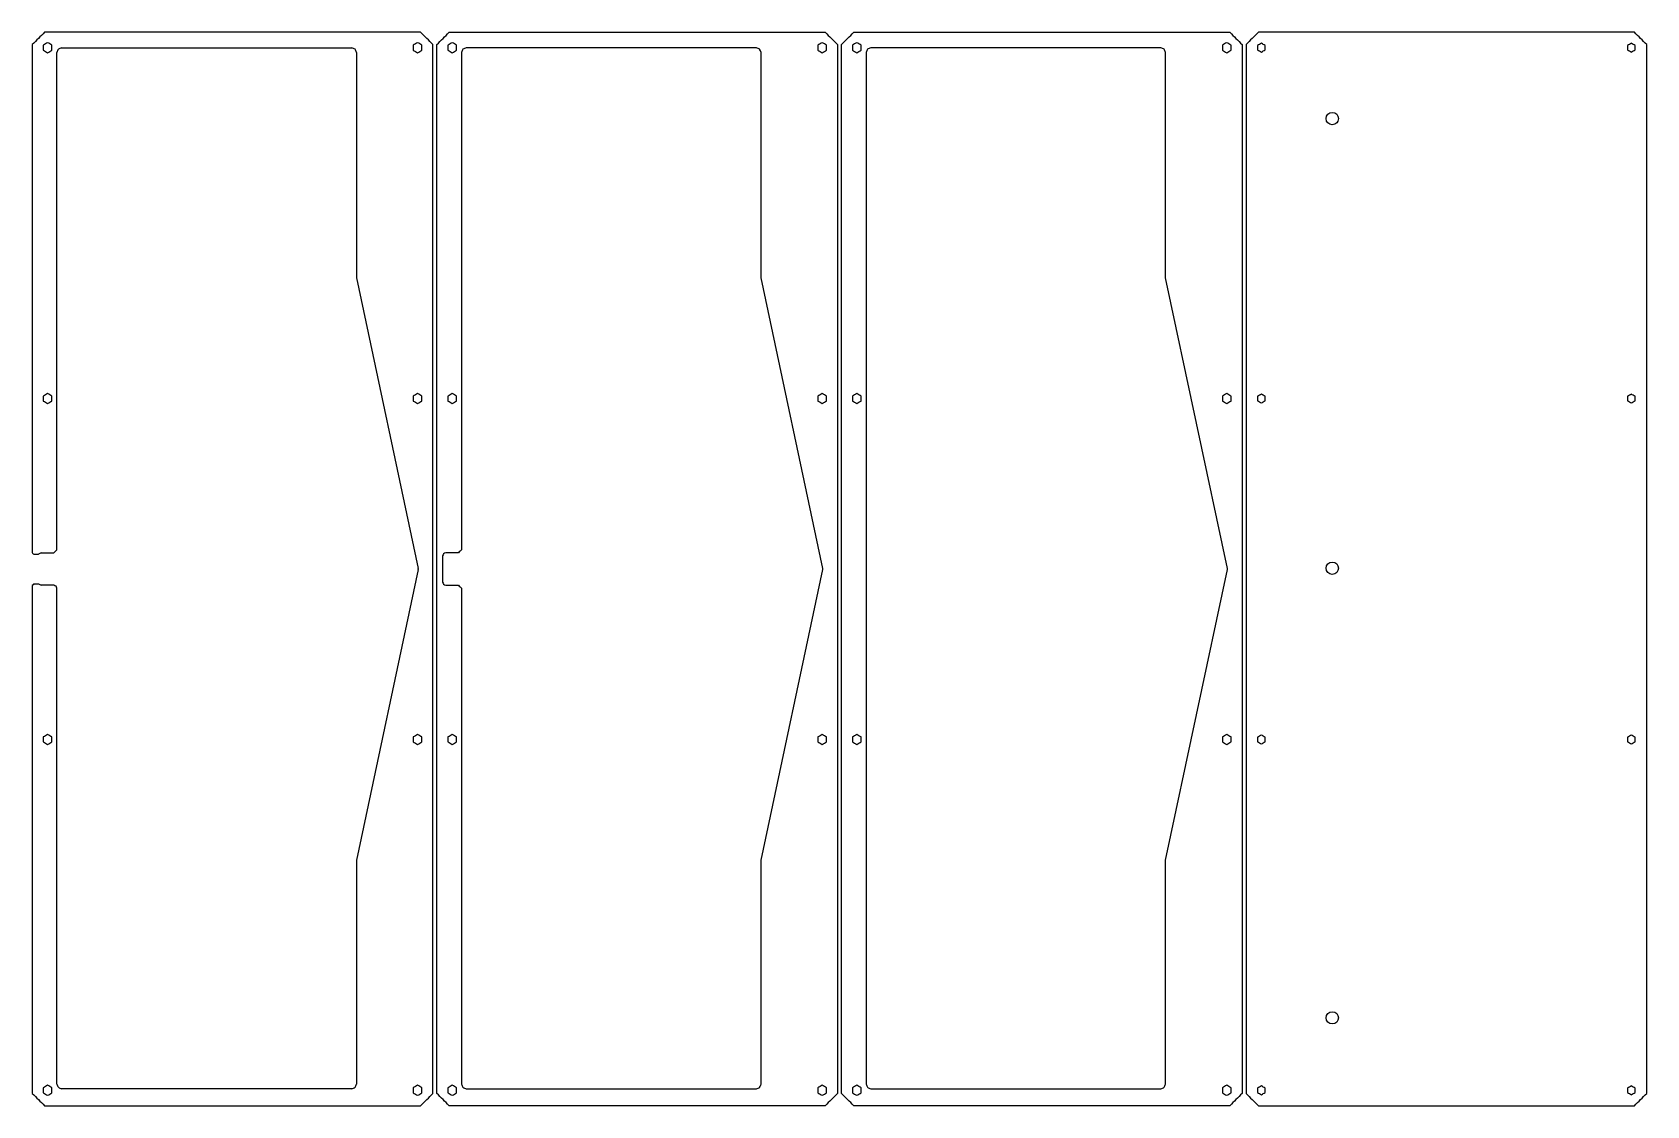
# Model space of a CAD drawing. Header units: millimetres. Extents: x 1 to 920, y 18 to 366.
# Drawn here: x 396 to 920, y 18 to 366 of the extents above; entities that cross this region are included whole.
import ezdxf

# ---------------------------------------------------------------- set-up
doc = ezdxf.new("R2010")
doc.units = ezdxf.units.MM
doc.layers.get('0').update_dxf_attribs({"linetype": 'CONTINUOUS'})

msp = doc.modelspace()

# ---------------------------------------------------------------- linework, layer by layer
for p, q in [((395.63, 362.4), (395.63, 197.35)), ((521.88, 366.4), (399.63, 366.4)), ((525.88, 21.6), (525.88, 362.4)), ((527.15, 21.6), (527.15, 362.4)), ((527.15, 21.6), (527.15, 362.4)), ((531.15, 366.4), (653.4, 366.4)), ((531.15, 366.4), (653.4, 366.4)), ((657.4, 362.4), (657.4, 21.6)), ((657.4, 362.4), (657.4, 21.6)), ((658.66, 21.6), (658.66, 362.4)), ((662.66, 366.4), (784.91, 366.4)), ((662.66, 366.4), (784.91, 366.4)), ((788.91, 362.4), (788.91, 21.6)), ((788.91, 362.4), (788.91, 21.6)), ((790.18, 362.4), (790.18, 21.6)), ((916.43, 366.4), (794.18, 366.4)), ((920.43, 21.6), (920.43, 362.4)), ((403.66, 198.28), (403.66, 359.87)), ((405.16, 361.37), (499.5, 361.37)), ((501, 359.87), (501, 286.84)), ((535.18, 359.87), (535.18, 198.28)), ((535.18, 359.87), (535.18, 198.28)), ((631.02, 361.37), (536.68, 361.37)), ((631.02, 361.37), (536.68, 361.37)), ((632.52, 286.83), (632.52, 359.87)), ((632.52, 286.83), (632.52, 359.87)), ((666.69, 359.87), (666.69, 198.28)), ((666.69, 359.87), (666.69, 198.28)), ((762.53, 361.37), (668.19, 361.37)), ((762.53, 361.37), (668.19, 361.37)), ((764.03, 286.83), (764.03, 359.87)), ((764.03, 286.83), (764.03, 359.87)), ((501.02, 286.63), (521.09, 192.21)), ((652.61, 192.21), (632.54, 286.63)), ((652.61, 192.21), (632.54, 286.63)), ((784.12, 192.21), (764.05, 286.63)), ((784.12, 192.21), (764.05, 286.63)), ((396.13, 196.85), (397.67, 196.85)), ((398.49, 197.28), (402.66, 197.28)), ((529.01, 196.27), (529.01, 196.2)), ((529.01, 196.27), (529.01, 196.2)), ((529.01, 196.2), (529.01, 187.8)), ((529.01, 196.2), (529.01, 187.8)), ((534.18, 197.28), (530.01, 197.28)), ((534.18, 197.28), (530.01, 197.28)), ((666.69, 198.28), (666.69, 185.72)), ((521.09, 191.79), (501.02, 97.37)), ((632.54, 97.37), (652.61, 191.79)), ((632.54, 97.37), (652.61, 191.79)), ((764.05, 97.37), (784.12, 191.79)), ((764.05, 97.37), (784.12, 191.79)), ((395.63, 186.65), (395.63, 21.6)), ((396.13, 187.15), (397.67, 187.15)), ((402.66, 186.73), (398.49, 186.73)), ((403.66, 24.63), (403.66, 185.73)), ((529.01, 187.8), (529.01, 187.72)), ((529.01, 187.8), (529.01, 187.72)), ((530.01, 186.72), (534.18, 186.72)), ((530.01, 186.72), (534.18, 186.72)), ((535.18, 185.72), (535.18, 24.63)), ((535.18, 185.72), (535.18, 24.63)), ((666.69, 185.72), (666.69, 24.63)), ((666.69, 185.72), (666.69, 24.63)), ((501, 97.17), (501, 24.63)), ((632.52, 24.63), (632.52, 97.16)), ((632.52, 24.63), (632.52, 97.16)), ((764.03, 24.63), (764.03, 97.16)), ((764.03, 24.63), (764.03, 97.16)), ((499.5, 23.13), (405.16, 23.13)), ((536.68, 23.13), (631.02, 23.13)), ((536.68, 23.13), (631.02, 23.13)), ((668.19, 23.13), (762.53, 23.13)), ((668.19, 23.13), (762.53, 23.13)), ((399.63, 17.6), (521.88, 17.6)), ((653.4, 17.6), (531.15, 17.6)), ((653.4, 17.6), (531.15, 17.6)), ((784.91, 17.6), (662.66, 17.6)), ((784.91, 17.6), (662.66, 17.6)), ((794.18, 17.6), (916.43, 17.6))]:
    msp.add_line(p, q)
for centre in [(818.23, 338.35), (818.23, 192.25), (818.23, 46.15)]:
    msp.add_circle(centre, 2)
for points in [[(399.63, 366.4), (398.3, 365.07), (396.97, 363.73), (395.63, 362.4)], [(400.63, 363.03), (400.16, 362.76), (399.69, 362.49), (399.22, 362.22)], [(399.22, 362.22), (399.22, 361.67), (399.22, 361.13), (399.22, 360.59)], [(402.04, 362.22), (401.57, 362.49), (401.1, 362.76), (400.63, 363.03)], [(402.04, 360.59), (402.04, 361.13), (402.04, 361.67), (402.04, 362.22)], [(520.88, 363.03), (520.41, 362.76), (519.94, 362.49), (519.47, 362.22)], [(519.47, 362.22), (519.47, 361.67), (519.47, 361.13), (519.47, 360.59)], [(522.29, 362.22), (521.82, 362.49), (521.35, 362.76), (520.88, 363.03)], [(525.88, 362.4), (524.55, 363.73), (523.22, 365.07), (521.88, 366.4)], [(522.29, 360.59), (522.29, 361.13), (522.29, 361.67), (522.29, 362.22)], [(527.15, 362.4), (528.48, 363.73), (529.81, 365.07), (531.15, 366.4)], [(532.15, 363.02), (531.68, 362.75), (531.21, 362.48), (530.74, 362.21)], [(532.15, 363.02), (531.68, 362.75), (531.21, 362.48), (530.74, 362.21)], [(530.74, 362.21), (530.74, 361.67), (530.74, 361.13), (530.74, 360.59)], [(530.74, 362.21), (530.74, 361.67), (530.74, 361.13), (530.74, 360.59)], [(533.55, 362.21), (533.09, 362.48), (532.62, 362.75), (532.15, 363.02)], [(533.55, 362.21), (533.09, 362.48), (532.62, 362.75), (532.15, 363.02)], [(533.55, 360.59), (533.55, 361.13), (533.55, 361.67), (533.55, 362.21)], [(533.55, 360.59), (533.55, 361.13), (533.55, 361.67), (533.55, 362.21)], [(652.4, 363.02), (651.93, 362.75), (651.46, 362.48), (650.99, 362.21)], [(652.4, 363.02), (651.93, 362.75), (651.46, 362.48), (650.99, 362.21)], [(650.99, 362.21), (650.99, 361.67), (650.99, 361.13), (650.99, 360.59)], [(650.99, 362.21), (650.99, 361.67), (650.99, 361.13), (650.99, 360.59)], [(653.8, 362.21), (653.34, 362.48), (652.87, 362.75), (652.4, 363.02)], [(653.8, 362.21), (653.34, 362.48), (652.87, 362.75), (652.4, 363.02)], [(653.4, 366.4), (654.73, 365.07), (656.06, 363.73), (657.4, 362.4)], [(653.4, 366.4), (654.73, 365.07), (656.06, 363.73), (657.4, 362.4)], [(653.8, 360.59), (653.8, 361.13), (653.8, 361.67), (653.8, 362.21)], [(653.8, 360.59), (653.8, 361.13), (653.8, 361.67), (653.8, 362.21)], [(658.66, 362.4), (660, 363.73), (661.33, 365.07), (662.66, 366.4)], [(663.66, 363.02), (663.19, 362.75), (662.72, 362.48), (662.26, 362.21)], [(663.66, 363.02), (663.19, 362.75), (662.72, 362.48), (662.26, 362.21)], [(662.26, 362.21), (662.26, 361.67), (662.26, 361.13), (662.26, 360.59)], [(662.26, 362.21), (662.26, 361.67), (662.26, 361.13), (662.26, 360.59)], [(665.07, 362.21), (664.6, 362.48), (664.13, 362.75), (663.66, 363.02)], [(665.07, 362.21), (664.6, 362.48), (664.13, 362.75), (663.66, 363.02)], [(665.07, 360.59), (665.07, 361.13), (665.07, 361.67), (665.07, 362.21)], [(665.07, 360.59), (665.07, 361.13), (665.07, 361.67), (665.07, 362.21)], [(783.91, 363.02), (783.44, 362.75), (782.97, 362.48), (782.51, 362.21)], [(783.91, 363.02), (783.44, 362.75), (782.97, 362.48), (782.51, 362.21)], [(782.51, 362.21), (782.51, 361.67), (782.51, 361.13), (782.51, 360.59)], [(782.51, 362.21), (782.51, 361.67), (782.51, 361.13), (782.51, 360.59)], [(785.32, 362.21), (784.85, 362.48), (784.38, 362.75), (783.91, 363.02)], [(785.32, 362.21), (784.85, 362.48), (784.38, 362.75), (783.91, 363.02)], [(784.91, 366.4), (786.25, 365.07), (787.58, 363.73), (788.91, 362.4)], [(784.91, 366.4), (786.25, 365.07), (787.58, 363.73), (788.91, 362.4)], [(785.32, 360.59), (785.32, 361.13), (785.32, 361.67), (785.32, 362.21)], [(785.32, 360.59), (785.32, 361.13), (785.32, 361.67), (785.32, 362.21)], [(794.18, 366.4), (792.84, 365.07), (791.51, 363.73), (790.18, 362.4)], [(795.18, 362.82), (794.77, 362.59), (794.35, 362.35), (793.94, 362.11)], [(793.94, 362.11), (793.94, 361.64), (793.94, 361.16), (793.94, 360.69)], [(796.41, 362.11), (796, 362.35), (795.59, 362.59), (795.18, 362.82)], [(796.41, 360.69), (796.41, 361.16), (796.41, 361.64), (796.41, 362.11)], [(915.43, 362.82), (915.02, 362.59), (914.6, 362.35), (914.19, 362.11)], [(914.19, 362.11), (914.19, 361.64), (914.19, 361.16), (914.19, 360.69)], [(916.66, 362.11), (916.25, 362.35), (915.84, 362.59), (915.43, 362.82)], [(920.43, 362.4), (919.09, 363.73), (917.76, 365.07), (916.43, 366.4)], [(916.66, 360.69), (916.66, 361.16), (916.66, 361.64), (916.66, 362.11)], [(399.22, 360.59), (399.69, 360.32), (400.16, 360.05), (400.63, 359.78)], [(400.63, 359.78), (401.1, 360.05), (401.57, 360.32), (402.04, 360.59)], [(404.1, 360.93), (403.95, 360.58), (403.81, 360.22), (403.66, 359.87)], [(405.16, 361.37), (404.81, 361.22), (404.45, 361.08), (404.1, 360.93)], [(500.56, 360.93), (500.21, 361.08), (499.85, 361.22), (499.5, 361.37)], [(501, 359.87), (500.85, 360.22), (500.71, 360.58), (500.56, 360.93)], [(519.47, 360.59), (519.94, 360.32), (520.41, 360.05), (520.88, 359.78)], [(520.88, 359.78), (521.35, 360.05), (521.82, 360.32), (522.29, 360.59)], [(530.74, 360.59), (531.21, 360.32), (531.68, 360.05), (532.15, 359.77)], [(530.74, 360.59), (531.21, 360.32), (531.68, 360.05), (532.15, 359.77)], [(532.15, 359.77), (532.62, 360.05), (533.09, 360.32), (533.55, 360.59)], [(532.15, 359.77), (532.62, 360.05), (533.09, 360.32), (533.55, 360.59)], [(535.62, 360.93), (535.47, 360.58), (535.32, 360.22), (535.18, 359.87)], [(535.62, 360.93), (535.47, 360.58), (535.32, 360.22), (535.18, 359.87)], [(536.68, 361.37), (536.32, 361.22), (535.97, 361.08), (535.62, 360.93)], [(536.68, 361.37), (536.32, 361.22), (535.97, 361.08), (535.62, 360.93)], [(632.08, 360.93), (631.72, 361.08), (631.37, 361.22), (631.02, 361.37)], [(632.08, 360.93), (631.72, 361.08), (631.37, 361.22), (631.02, 361.37)], [(632.52, 359.87), (632.37, 360.22), (632.22, 360.58), (632.08, 360.93)], [(632.52, 359.87), (632.37, 360.22), (632.22, 360.58), (632.08, 360.93)], [(650.99, 360.59), (651.46, 360.32), (651.93, 360.05), (652.4, 359.77)], [(650.99, 360.59), (651.46, 360.32), (651.93, 360.05), (652.4, 359.77)], [(652.4, 359.77), (652.87, 360.05), (653.34, 360.32), (653.8, 360.59)], [(652.4, 359.77), (652.87, 360.05), (653.34, 360.32), (653.8, 360.59)], [(662.26, 360.59), (662.72, 360.32), (663.19, 360.05), (663.66, 359.77)], [(662.26, 360.59), (662.72, 360.32), (663.19, 360.05), (663.66, 359.77)], [(663.66, 359.77), (664.13, 360.05), (664.6, 360.32), (665.07, 360.59)], [(663.66, 359.77), (664.13, 360.05), (664.6, 360.32), (665.07, 360.59)], [(667.13, 360.93), (666.99, 360.58), (666.84, 360.22), (666.69, 359.87)], [(667.13, 360.93), (666.99, 360.58), (666.84, 360.22), (666.69, 359.87)], [(668.19, 361.37), (667.84, 361.22), (667.49, 361.08), (667.13, 360.93)], [(668.19, 361.37), (667.84, 361.22), (667.49, 361.08), (667.13, 360.93)], [(763.59, 360.93), (763.24, 361.08), (762.89, 361.22), (762.53, 361.37)], [(763.59, 360.93), (763.24, 361.08), (762.89, 361.22), (762.53, 361.37)], [(764.03, 359.87), (763.89, 360.22), (763.74, 360.58), (763.59, 360.93)], [(764.03, 359.87), (763.89, 360.22), (763.74, 360.58), (763.59, 360.93)], [(782.51, 360.59), (782.97, 360.32), (783.44, 360.05), (783.91, 359.77)], [(782.51, 360.59), (782.97, 360.32), (783.44, 360.05), (783.91, 359.77)], [(783.91, 359.77), (784.38, 360.05), (784.85, 360.32), (785.32, 360.59)], [(783.91, 359.77), (784.38, 360.05), (784.85, 360.32), (785.32, 360.59)], [(793.94, 360.69), (794.35, 360.45), (794.77, 360.21), (795.18, 359.97)], [(795.18, 359.97), (795.59, 360.21), (796, 360.45), (796.41, 360.69)], [(914.19, 360.69), (914.6, 360.45), (915.02, 360.21), (915.43, 359.97)], [(915.43, 359.97), (915.84, 360.21), (916.25, 360.45), (916.66, 360.69)], [(501, 286.84), (501.01, 286.77), (501.01, 286.7), (501.02, 286.63)], [(632.54, 286.63), (632.53, 286.7), (632.52, 286.77), (632.52, 286.83)], [(632.54, 286.63), (632.53, 286.7), (632.52, 286.77), (632.52, 286.83)], [(764.05, 286.63), (764.05, 286.7), (764.04, 286.77), (764.03, 286.83)], [(764.05, 286.63), (764.05, 286.7), (764.04, 286.77), (764.03, 286.83)], [(400.63, 249.03), (400.16, 248.76), (399.69, 248.48), (399.22, 248.21)], [(399.22, 248.21), (399.22, 247.67), (399.22, 247.13), (399.22, 246.59)], [(402.04, 248.21), (401.57, 248.48), (401.1, 248.76), (400.63, 249.03)], [(402.04, 246.59), (402.04, 247.13), (402.04, 247.67), (402.04, 248.21)], [(520.88, 249.03), (520.41, 248.76), (519.94, 248.48), (519.47, 248.21)], [(519.47, 248.21), (519.47, 247.67), (519.47, 247.13), (519.47, 246.59)], [(522.29, 248.21), (521.82, 248.48), (521.35, 248.76), (520.88, 249.03)], [(522.29, 246.59), (522.29, 247.13), (522.29, 247.67), (522.29, 248.21)], [(532.15, 249.02), (531.68, 248.75), (531.21, 248.48), (530.74, 248.21)], [(532.15, 249.02), (531.68, 248.75), (531.21, 248.48), (530.74, 248.21)], [(530.74, 248.21), (530.74, 247.67), (530.74, 247.13), (530.74, 246.59)], [(530.74, 248.21), (530.74, 247.67), (530.74, 247.13), (530.74, 246.59)], [(533.55, 248.21), (533.09, 248.48), (532.62, 248.75), (532.15, 249.02)], [(533.55, 248.21), (533.09, 248.48), (532.62, 248.75), (532.15, 249.02)], [(533.55, 246.59), (533.55, 247.13), (533.55, 247.67), (533.55, 248.21)], [(533.55, 246.59), (533.55, 247.13), (533.55, 247.67), (533.55, 248.21)], [(652.4, 249.02), (651.93, 248.75), (651.46, 248.48), (650.99, 248.21)], [(652.4, 249.02), (651.93, 248.75), (651.46, 248.48), (650.99, 248.21)], [(650.99, 248.21), (650.99, 247.67), (650.99, 247.13), (650.99, 246.59)], [(650.99, 248.21), (650.99, 247.67), (650.99, 247.13), (650.99, 246.59)], [(653.8, 248.21), (653.34, 248.48), (652.87, 248.75), (652.4, 249.02)], [(653.8, 248.21), (653.34, 248.48), (652.87, 248.75), (652.4, 249.02)], [(653.8, 246.59), (653.8, 247.13), (653.8, 247.67), (653.8, 248.21)], [(653.8, 246.59), (653.8, 247.13), (653.8, 247.67), (653.8, 248.21)], [(663.66, 249.02), (663.19, 248.75), (662.72, 248.48), (662.26, 248.21)], [(663.66, 249.02), (663.19, 248.75), (662.72, 248.48), (662.26, 248.21)], [(662.26, 248.21), (662.26, 247.67), (662.26, 247.13), (662.26, 246.59)], [(662.26, 248.21), (662.26, 247.67), (662.26, 247.13), (662.26, 246.59)], [(665.07, 248.21), (664.6, 248.48), (664.13, 248.75), (663.66, 249.02)], [(665.07, 248.21), (664.6, 248.48), (664.13, 248.75), (663.66, 249.02)], [(665.07, 246.59), (665.07, 247.13), (665.07, 247.67), (665.07, 248.21)], [(665.07, 246.59), (665.07, 247.13), (665.07, 247.67), (665.07, 248.21)], [(783.91, 249.02), (783.44, 248.75), (782.97, 248.48), (782.51, 248.21)], [(783.91, 249.02), (783.44, 248.75), (782.97, 248.48), (782.51, 248.21)], [(782.51, 248.21), (782.51, 247.67), (782.51, 247.13), (782.51, 246.59)], [(782.51, 248.21), (782.51, 247.67), (782.51, 247.13), (782.51, 246.59)], [(785.32, 248.21), (784.85, 248.48), (784.38, 248.75), (783.91, 249.02)], [(785.32, 248.21), (784.85, 248.48), (784.38, 248.75), (783.91, 249.02)], [(785.32, 246.59), (785.32, 247.13), (785.32, 247.67), (785.32, 248.21)], [(785.32, 246.59), (785.32, 247.13), (785.32, 247.67), (785.32, 248.21)], [(795.18, 248.82), (794.77, 248.59), (794.35, 248.35), (793.94, 248.11)], [(793.94, 248.11), (793.94, 247.64), (793.94, 247.16), (793.94, 246.69)], [(793.94, 246.69), (794.35, 246.45), (794.77, 246.21), (795.18, 245.97)], [(796.41, 248.11), (796, 248.35), (795.59, 248.59), (795.18, 248.82)], [(795.18, 245.97), (795.59, 246.21), (796, 246.45), (796.41, 246.69)], [(796.41, 246.69), (796.41, 247.16), (796.41, 247.64), (796.41, 248.11)], [(915.43, 248.82), (915.02, 248.59), (914.6, 248.35), (914.19, 248.11)], [(914.19, 248.11), (914.19, 247.64), (914.19, 247.16), (914.19, 246.69)], [(914.19, 246.69), (914.6, 246.45), (915.02, 246.21), (915.43, 245.97)], [(916.66, 248.11), (916.25, 248.35), (915.84, 248.59), (915.43, 248.82)], [(915.43, 245.97), (915.84, 246.21), (916.25, 246.45), (916.66, 246.69)], [(916.66, 246.69), (916.66, 247.16), (916.66, 247.64), (916.66, 248.11)], [(399.22, 246.59), (399.69, 246.32), (400.16, 246.05), (400.63, 245.78)], [(400.63, 245.78), (401.1, 246.05), (401.57, 246.32), (402.04, 246.59)], [(519.47, 246.59), (519.94, 246.32), (520.41, 246.05), (520.88, 245.78)], [(520.88, 245.78), (521.35, 246.05), (521.82, 246.32), (522.29, 246.59)], [(530.74, 246.59), (531.21, 246.32), (531.68, 246.05), (532.15, 245.77)], [(530.74, 246.59), (531.21, 246.32), (531.68, 246.05), (532.15, 245.77)], [(532.15, 245.77), (532.62, 246.05), (533.09, 246.32), (533.55, 246.59)], [(532.15, 245.77), (532.62, 246.05), (533.09, 246.32), (533.55, 246.59)], [(650.99, 246.59), (651.46, 246.32), (651.93, 246.05), (652.4, 245.77)], [(650.99, 246.59), (651.46, 246.32), (651.93, 246.05), (652.4, 245.77)], [(652.4, 245.77), (652.87, 246.05), (653.34, 246.32), (653.8, 246.59)], [(652.4, 245.77), (652.87, 246.05), (653.34, 246.32), (653.8, 246.59)], [(662.26, 246.59), (662.72, 246.32), (663.19, 246.05), (663.66, 245.77)], [(662.26, 246.59), (662.72, 246.32), (663.19, 246.05), (663.66, 245.77)], [(663.66, 245.77), (664.13, 246.05), (664.6, 246.32), (665.07, 246.59)], [(663.66, 245.77), (664.13, 246.05), (664.6, 246.32), (665.07, 246.59)], [(782.51, 246.59), (782.97, 246.32), (783.44, 246.05), (783.91, 245.77)], [(782.51, 246.59), (782.97, 246.32), (783.44, 246.05), (783.91, 245.77)], [(783.91, 245.77), (784.38, 246.05), (784.85, 246.32), (785.32, 246.59)], [(783.91, 245.77), (784.38, 246.05), (784.85, 246.32), (785.32, 246.59)], [(395.63, 197.35), (395.68, 197.23), (395.73, 197.11), (395.78, 197)], [(395.78, 197), (395.9, 196.95), (396.01, 196.9), (396.13, 196.85)], [(398.49, 197.28), (398.22, 197.13), (397.94, 196.99), (397.67, 196.85)], [(402.66, 197.28), (402.99, 197.61), (403.33, 197.94), (403.66, 198.28)], [(529.3, 196.98), (529.2, 196.75), (529.1, 196.51), (529.01, 196.27)], [(529.3, 196.98), (529.2, 196.75), (529.1, 196.51), (529.01, 196.27)], [(530.01, 197.28), (529.77, 197.18), (529.53, 197.08), (529.3, 196.98)], [(530.01, 197.28), (529.77, 197.18), (529.53, 197.08), (529.3, 196.98)], [(535.18, 198.28), (534.84, 197.94), (534.51, 197.61), (534.18, 197.28)], [(535.18, 198.28), (534.84, 197.94), (534.51, 197.61), (534.18, 197.28)], [(521.09, 191.79), (521.09, 191.93), (521.09, 192.07), (521.09, 192.21)], [(652.61, 191.79), (652.61, 191.93), (652.61, 192.07), (652.61, 192.21)], [(652.61, 191.79), (652.61, 191.93), (652.61, 192.07), (652.61, 192.21)], [(784.12, 191.79), (784.12, 191.93), (784.12, 192.07), (784.12, 192.21)], [(784.12, 191.79), (784.12, 191.93), (784.12, 192.07), (784.12, 192.21)], [(396.13, 187.15), (395.97, 186.98), (395.8, 186.82), (395.63, 186.65)], [(397.67, 187.15), (397.94, 187.01), (398.22, 186.87), (398.49, 186.73)], [(403.37, 186.43), (403.13, 186.53), (402.9, 186.63), (402.66, 186.73)], [(403.66, 185.73), (403.56, 185.96), (403.46, 186.2), (403.37, 186.43)], [(529.01, 187.72), (529.1, 187.49), (529.2, 187.25), (529.3, 187.02)], [(529.01, 187.72), (529.1, 187.49), (529.2, 187.25), (529.3, 187.02)], [(529.3, 187.02), (529.53, 186.92), (529.77, 186.82), (530.01, 186.72)], [(529.3, 187.02), (529.53, 186.92), (529.77, 186.82), (530.01, 186.72)], [(534.18, 186.72), (534.51, 186.39), (534.84, 186.06), (535.18, 185.72)], [(534.18, 186.72), (534.51, 186.39), (534.84, 186.06), (535.18, 185.72)], [(400.63, 138.23), (400.16, 137.96), (399.69, 137.69), (399.22, 137.42)], [(399.22, 137.42), (399.22, 136.87), (399.22, 136.33), (399.22, 135.79)], [(402.04, 137.42), (401.57, 137.69), (401.1, 137.96), (400.63, 138.23)], [(402.04, 135.79), (402.04, 136.33), (402.04, 136.87), (402.04, 137.42)], [(520.88, 138.23), (520.41, 137.96), (519.94, 137.69), (519.47, 137.42)], [(519.47, 137.42), (519.47, 136.87), (519.47, 136.33), (519.47, 135.79)], [(522.29, 137.42), (521.82, 137.69), (521.35, 137.96), (520.88, 138.23)], [(522.29, 135.79), (522.29, 136.33), (522.29, 136.87), (522.29, 137.42)], [(532.15, 138.22), (531.68, 137.95), (531.21, 137.68), (530.74, 137.41)], [(532.15, 138.22), (531.68, 137.95), (531.21, 137.68), (530.74, 137.41)], [(530.74, 137.41), (530.74, 136.87), (530.74, 136.33), (530.74, 135.79)], [(530.74, 137.41), (530.74, 136.87), (530.74, 136.33), (530.74, 135.79)], [(533.55, 137.41), (533.09, 137.68), (532.62, 137.95), (532.15, 138.22)], [(533.55, 137.41), (533.09, 137.68), (532.62, 137.95), (532.15, 138.22)], [(533.55, 135.79), (533.55, 136.33), (533.55, 136.87), (533.55, 137.41)], [(533.55, 135.79), (533.55, 136.33), (533.55, 136.87), (533.55, 137.41)], [(652.4, 138.22), (651.93, 137.95), (651.46, 137.68), (650.99, 137.41)], [(652.4, 138.22), (651.93, 137.95), (651.46, 137.68), (650.99, 137.41)], [(650.99, 137.41), (650.99, 136.87), (650.99, 136.33), (650.99, 135.79)], [(650.99, 137.41), (650.99, 136.87), (650.99, 136.33), (650.99, 135.79)], [(653.8, 137.41), (653.34, 137.68), (652.87, 137.95), (652.4, 138.22)], [(653.8, 137.41), (653.34, 137.68), (652.87, 137.95), (652.4, 138.22)], [(653.8, 135.79), (653.8, 136.33), (653.8, 136.87), (653.8, 137.41)], [(653.8, 135.79), (653.8, 136.33), (653.8, 136.87), (653.8, 137.41)], [(663.66, 138.22), (663.19, 137.95), (662.72, 137.68), (662.26, 137.41)], [(663.66, 138.22), (663.19, 137.95), (662.72, 137.68), (662.26, 137.41)], [(662.26, 137.41), (662.26, 136.87), (662.26, 136.33), (662.26, 135.79)], [(662.26, 137.41), (662.26, 136.87), (662.26, 136.33), (662.26, 135.79)], [(665.07, 137.41), (664.6, 137.68), (664.13, 137.95), (663.66, 138.22)], [(665.07, 137.41), (664.6, 137.68), (664.13, 137.95), (663.66, 138.22)], [(665.07, 135.79), (665.07, 136.33), (665.07, 136.87), (665.07, 137.41)], [(665.07, 135.79), (665.07, 136.33), (665.07, 136.87), (665.07, 137.41)], [(783.91, 138.22), (783.44, 137.95), (782.97, 137.68), (782.51, 137.41)], [(783.91, 138.22), (783.44, 137.95), (782.97, 137.68), (782.51, 137.41)], [(782.51, 137.41), (782.51, 136.87), (782.51, 136.33), (782.51, 135.79)], [(782.51, 137.41), (782.51, 136.87), (782.51, 136.33), (782.51, 135.79)], [(785.32, 137.41), (784.85, 137.68), (784.38, 137.95), (783.91, 138.22)], [(785.32, 137.41), (784.85, 137.68), (784.38, 137.95), (783.91, 138.22)], [(785.32, 135.79), (785.32, 136.33), (785.32, 136.87), (785.32, 137.41)], [(785.32, 135.79), (785.32, 136.33), (785.32, 136.87), (785.32, 137.41)], [(795.18, 138.02), (794.77, 137.79), (794.35, 137.55), (793.94, 137.31)], [(793.94, 137.31), (793.94, 136.84), (793.94, 136.36), (793.94, 135.89)], [(796.42, 137.31), (796, 137.55), (795.59, 137.79), (795.18, 138.02)], [(796.42, 135.89), (796.42, 136.36), (796.42, 136.84), (796.42, 137.31)], [(915.43, 138.02), (915.02, 137.79), (914.6, 137.55), (914.19, 137.31)], [(914.19, 137.31), (914.19, 136.84), (914.19, 136.36), (914.19, 135.89)], [(916.67, 137.31), (916.25, 137.55), (915.84, 137.79), (915.43, 138.02)], [(916.67, 135.89), (916.67, 136.36), (916.67, 136.84), (916.67, 137.31)], [(399.22, 135.79), (399.69, 135.52), (400.16, 135.25), (400.63, 134.98)], [(400.63, 134.98), (401.1, 135.25), (401.57, 135.52), (402.04, 135.79)], [(519.47, 135.79), (519.94, 135.52), (520.41, 135.25), (520.88, 134.98)], [(520.88, 134.98), (521.35, 135.25), (521.82, 135.52), (522.29, 135.79)], [(530.74, 135.79), (531.21, 135.52), (531.68, 135.25), (532.15, 134.97)], [(530.74, 135.79), (531.21, 135.52), (531.68, 135.25), (532.15, 134.97)], [(532.15, 134.97), (532.62, 135.25), (533.09, 135.52), (533.55, 135.79)], [(532.15, 134.97), (532.62, 135.25), (533.09, 135.52), (533.55, 135.79)], [(650.99, 135.79), (651.46, 135.52), (651.93, 135.25), (652.4, 134.97)], [(650.99, 135.79), (651.46, 135.52), (651.93, 135.25), (652.4, 134.97)], [(652.4, 134.97), (652.87, 135.25), (653.34, 135.52), (653.8, 135.79)], [(652.4, 134.97), (652.87, 135.25), (653.34, 135.52), (653.8, 135.79)], [(662.26, 135.79), (662.72, 135.52), (663.19, 135.25), (663.66, 134.97)], [(662.26, 135.79), (662.72, 135.52), (663.19, 135.25), (663.66, 134.97)], [(663.66, 134.97), (664.13, 135.25), (664.6, 135.52), (665.07, 135.79)], [(663.66, 134.97), (664.13, 135.25), (664.6, 135.52), (665.07, 135.79)], [(782.51, 135.79), (782.97, 135.52), (783.44, 135.25), (783.91, 134.97)], [(782.51, 135.79), (782.97, 135.52), (783.44, 135.25), (783.91, 134.97)], [(783.91, 134.97), (784.38, 135.25), (784.85, 135.52), (785.32, 135.79)], [(783.91, 134.97), (784.38, 135.25), (784.85, 135.52), (785.32, 135.79)], [(793.94, 135.89), (794.35, 135.65), (794.77, 135.41), (795.18, 135.17)], [(795.18, 135.17), (795.59, 135.41), (796, 135.65), (796.42, 135.89)], [(914.19, 135.89), (914.6, 135.65), (915.02, 135.41), (915.43, 135.17)], [(915.43, 135.17), (915.84, 135.41), (916.25, 135.65), (916.67, 135.89)], [(501.02, 97.37), (501.01, 97.3), (501.01, 97.24), (501, 97.17)], [(632.52, 97.16), (632.52, 97.23), (632.53, 97.3), (632.54, 97.37)], [(632.52, 97.16), (632.52, 97.23), (632.53, 97.3), (632.54, 97.37)], [(764.03, 97.16), (764.04, 97.23), (764.05, 97.3), (764.05, 97.37)], [(764.03, 97.16), (764.04, 97.23), (764.05, 97.3), (764.05, 97.37)], [(395.63, 21.6), (396.97, 20.27), (398.3, 18.93), (399.63, 17.6)], [(400.63, 24.23), (400.16, 23.96), (399.69, 23.68), (399.22, 23.41)], [(399.22, 23.41), (399.22, 22.87), (399.22, 22.33), (399.22, 21.79)], [(399.22, 21.79), (399.69, 21.52), (400.16, 21.25), (400.63, 20.98)], [(402.04, 23.41), (401.57, 23.68), (401.1, 23.96), (400.63, 24.23)], [(400.63, 20.98), (401.1, 21.25), (401.57, 21.52), (402.04, 21.79)], [(402.04, 21.79), (402.04, 22.33), (402.04, 22.87), (402.04, 23.41)], [(403.66, 24.63), (403.81, 24.28), (403.95, 23.92), (404.1, 23.57)], [(404.1, 23.57), (404.45, 23.42), (404.81, 23.28), (405.16, 23.13)], [(499.5, 23.13), (499.85, 23.28), (500.21, 23.42), (500.56, 23.57)], [(500.56, 23.57), (500.71, 23.92), (500.85, 24.28), (501, 24.63)], [(520.88, 24.23), (520.41, 23.96), (519.94, 23.68), (519.47, 23.41)], [(519.47, 23.41), (519.47, 22.87), (519.47, 22.33), (519.47, 21.79)], [(519.47, 21.79), (519.94, 21.52), (520.41, 21.25), (520.88, 20.98)], [(522.29, 23.41), (521.82, 23.68), (521.35, 23.96), (520.88, 24.23)], [(520.88, 20.98), (521.35, 21.25), (521.82, 21.52), (522.29, 21.79)], [(521.88, 17.6), (523.22, 18.93), (524.55, 20.27), (525.88, 21.6)], [(522.29, 21.79), (522.29, 22.33), (522.29, 22.87), (522.29, 23.41)], [(531.15, 17.6), (529.81, 18.93), (528.48, 20.27), (527.15, 21.6)], [(532.15, 24.22), (531.68, 23.95), (531.21, 23.68), (530.74, 23.41)], [(532.15, 24.22), (531.68, 23.95), (531.21, 23.68), (530.74, 23.41)], [(530.74, 23.41), (530.74, 22.87), (530.74, 22.33), (530.74, 21.79)], [(530.74, 23.41), (530.74, 22.87), (530.74, 22.33), (530.74, 21.79)], [(530.74, 21.79), (531.21, 21.52), (531.68, 21.25), (532.15, 20.97)], [(530.74, 21.79), (531.21, 21.52), (531.68, 21.25), (532.15, 20.97)], [(533.55, 23.41), (533.09, 23.68), (532.62, 23.95), (532.15, 24.22)], [(533.55, 23.41), (533.09, 23.68), (532.62, 23.95), (532.15, 24.22)], [(532.15, 20.97), (532.62, 21.25), (533.09, 21.52), (533.55, 21.79)], [(532.15, 20.97), (532.62, 21.25), (533.09, 21.52), (533.55, 21.79)], [(533.55, 21.79), (533.55, 22.33), (533.55, 22.87), (533.55, 23.41)], [(533.55, 21.79), (533.55, 22.33), (533.55, 22.87), (533.55, 23.41)], [(535.18, 24.63), (535.32, 24.28), (535.47, 23.92), (535.62, 23.57)], [(535.18, 24.63), (535.32, 24.28), (535.47, 23.92), (535.62, 23.57)], [(535.62, 23.57), (535.97, 23.42), (536.32, 23.28), (536.68, 23.13)], [(535.62, 23.57), (535.97, 23.42), (536.32, 23.28), (536.68, 23.13)], [(631.02, 23.13), (631.37, 23.28), (631.72, 23.42), (632.08, 23.57)], [(631.02, 23.13), (631.37, 23.28), (631.72, 23.42), (632.08, 23.57)], [(632.08, 23.57), (632.22, 23.92), (632.37, 24.28), (632.52, 24.63)], [(632.08, 23.57), (632.22, 23.92), (632.37, 24.28), (632.52, 24.63)], [(652.4, 24.22), (651.93, 23.95), (651.46, 23.68), (650.99, 23.41)], [(652.4, 24.22), (651.93, 23.95), (651.46, 23.68), (650.99, 23.41)], [(650.99, 23.41), (650.99, 22.87), (650.99, 22.33), (650.99, 21.79)], [(650.99, 23.41), (650.99, 22.87), (650.99, 22.33), (650.99, 21.79)], [(650.99, 21.79), (651.46, 21.52), (651.93, 21.25), (652.4, 20.97)], [(650.99, 21.79), (651.46, 21.52), (651.93, 21.25), (652.4, 20.97)], [(653.8, 23.41), (653.34, 23.68), (652.87, 23.95), (652.4, 24.22)], [(653.8, 23.41), (653.34, 23.68), (652.87, 23.95), (652.4, 24.22)], [(652.4, 20.97), (652.87, 21.25), (653.34, 21.52), (653.8, 21.79)], [(652.4, 20.97), (652.87, 21.25), (653.34, 21.52), (653.8, 21.79)], [(657.4, 21.6), (656.06, 20.27), (654.73, 18.93), (653.4, 17.6)], [(657.4, 21.6), (656.06, 20.27), (654.73, 18.93), (653.4, 17.6)], [(653.8, 21.79), (653.8, 22.33), (653.8, 22.87), (653.8, 23.41)], [(653.8, 21.79), (653.8, 22.33), (653.8, 22.87), (653.8, 23.41)], [(662.66, 17.6), (661.33, 18.93), (660, 20.27), (658.66, 21.6)], [(663.66, 24.22), (663.19, 23.95), (662.72, 23.68), (662.26, 23.41)], [(663.66, 24.22), (663.19, 23.95), (662.72, 23.68), (662.26, 23.41)], [(662.26, 23.41), (662.26, 22.87), (662.26, 22.33), (662.26, 21.79)], [(662.26, 23.41), (662.26, 22.87), (662.26, 22.33), (662.26, 21.79)], [(662.26, 21.79), (662.72, 21.52), (663.19, 21.25), (663.66, 20.97)], [(662.26, 21.79), (662.72, 21.52), (663.19, 21.25), (663.66, 20.97)], [(665.07, 23.41), (664.6, 23.68), (664.13, 23.95), (663.66, 24.22)], [(665.07, 23.41), (664.6, 23.68), (664.13, 23.95), (663.66, 24.22)], [(663.66, 20.97), (664.13, 21.25), (664.6, 21.52), (665.07, 21.79)], [(663.66, 20.97), (664.13, 21.25), (664.6, 21.52), (665.07, 21.79)], [(665.07, 21.79), (665.07, 22.33), (665.07, 22.87), (665.07, 23.41)], [(665.07, 21.79), (665.07, 22.33), (665.07, 22.87), (665.07, 23.41)], [(666.69, 24.63), (666.84, 24.28), (666.99, 23.92), (667.13, 23.57)], [(666.69, 24.63), (666.84, 24.28), (666.99, 23.92), (667.13, 23.57)], [(667.13, 23.57), (667.49, 23.42), (667.84, 23.28), (668.19, 23.13)], [(667.13, 23.57), (667.49, 23.42), (667.84, 23.28), (668.19, 23.13)], [(762.53, 23.13), (762.89, 23.28), (763.24, 23.42), (763.59, 23.57)], [(762.53, 23.13), (762.89, 23.28), (763.24, 23.42), (763.59, 23.57)], [(763.59, 23.57), (763.74, 23.92), (763.89, 24.28), (764.03, 24.63)], [(763.59, 23.57), (763.74, 23.92), (763.89, 24.28), (764.03, 24.63)], [(783.91, 24.22), (783.44, 23.95), (782.97, 23.68), (782.51, 23.41)], [(783.91, 24.22), (783.44, 23.95), (782.97, 23.68), (782.51, 23.41)], [(782.51, 23.41), (782.51, 22.87), (782.51, 22.33), (782.51, 21.79)], [(782.51, 23.41), (782.51, 22.87), (782.51, 22.33), (782.51, 21.79)], [(782.51, 21.79), (782.97, 21.52), (783.44, 21.25), (783.91, 20.97)], [(782.51, 21.79), (782.97, 21.52), (783.44, 21.25), (783.91, 20.97)], [(785.32, 23.41), (784.85, 23.68), (784.38, 23.95), (783.91, 24.22)], [(785.32, 23.41), (784.85, 23.68), (784.38, 23.95), (783.91, 24.22)], [(783.91, 20.97), (784.38, 21.25), (784.85, 21.52), (785.32, 21.79)], [(783.91, 20.97), (784.38, 21.25), (784.85, 21.52), (785.32, 21.79)], [(788.91, 21.6), (787.58, 20.27), (786.25, 18.93), (784.91, 17.6)], [(788.91, 21.6), (787.58, 20.27), (786.25, 18.93), (784.91, 17.6)], [(785.32, 21.79), (785.32, 22.33), (785.32, 22.87), (785.32, 23.41)], [(785.32, 21.79), (785.32, 22.33), (785.32, 22.87), (785.32, 23.41)], [(790.18, 21.6), (791.51, 20.27), (792.84, 18.93), (794.18, 17.6)], [(795.18, 24.02), (794.77, 23.79), (794.35, 23.55), (793.94, 23.31)], [(793.94, 23.31), (793.94, 22.84), (793.94, 22.36), (793.94, 21.89)], [(793.94, 21.89), (794.35, 21.65), (794.77, 21.41), (795.18, 21.17)], [(796.41, 23.31), (796, 23.55), (795.59, 23.79), (795.18, 24.02)], [(795.18, 21.17), (795.59, 21.41), (796, 21.65), (796.41, 21.89)], [(796.41, 21.89), (796.41, 22.36), (796.41, 22.84), (796.41, 23.31)], [(915.43, 24.02), (915.02, 23.79), (914.6, 23.55), (914.19, 23.31)], [(914.19, 23.31), (914.19, 22.84), (914.19, 22.36), (914.19, 21.89)], [(914.19, 21.89), (914.6, 21.65), (915.02, 21.41), (915.43, 21.17)], [(916.66, 23.31), (916.25, 23.55), (915.84, 23.79), (915.43, 24.02)], [(915.43, 21.17), (915.84, 21.41), (916.25, 21.65), (916.66, 21.89)], [(916.43, 17.6), (917.76, 18.93), (919.09, 20.27), (920.43, 21.6)], [(916.66, 21.89), (916.66, 22.36), (916.66, 22.84), (916.66, 23.31)]]:
    msp.add_open_spline(points, degree=3)

doc.saveas('drawing.dxf')
